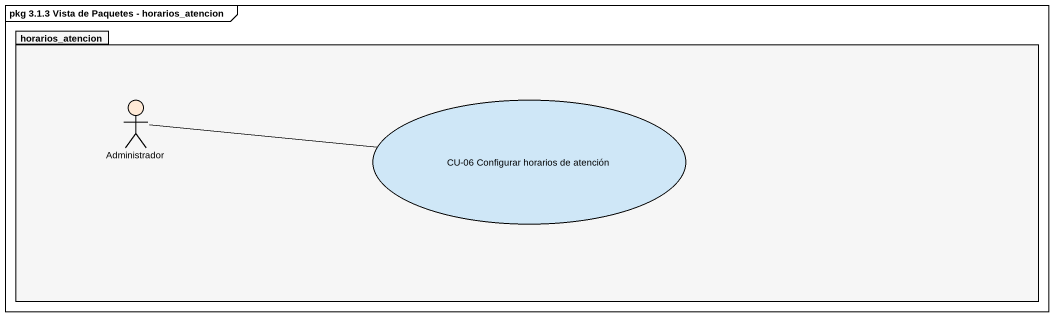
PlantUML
@startuml
mainframe pkg 3.1.3 Vista de Paquetes - horarios_atencion
package horarios_atencion #F6F6F6 {
  actor Administrador #FFEAD7
  usecase "CU-06 Configurar horarios de atención" as CU_06_Configurar_horarios #CFE7F7
}
Administrador -right- CU_06_Configurar_horarios
@enduml
